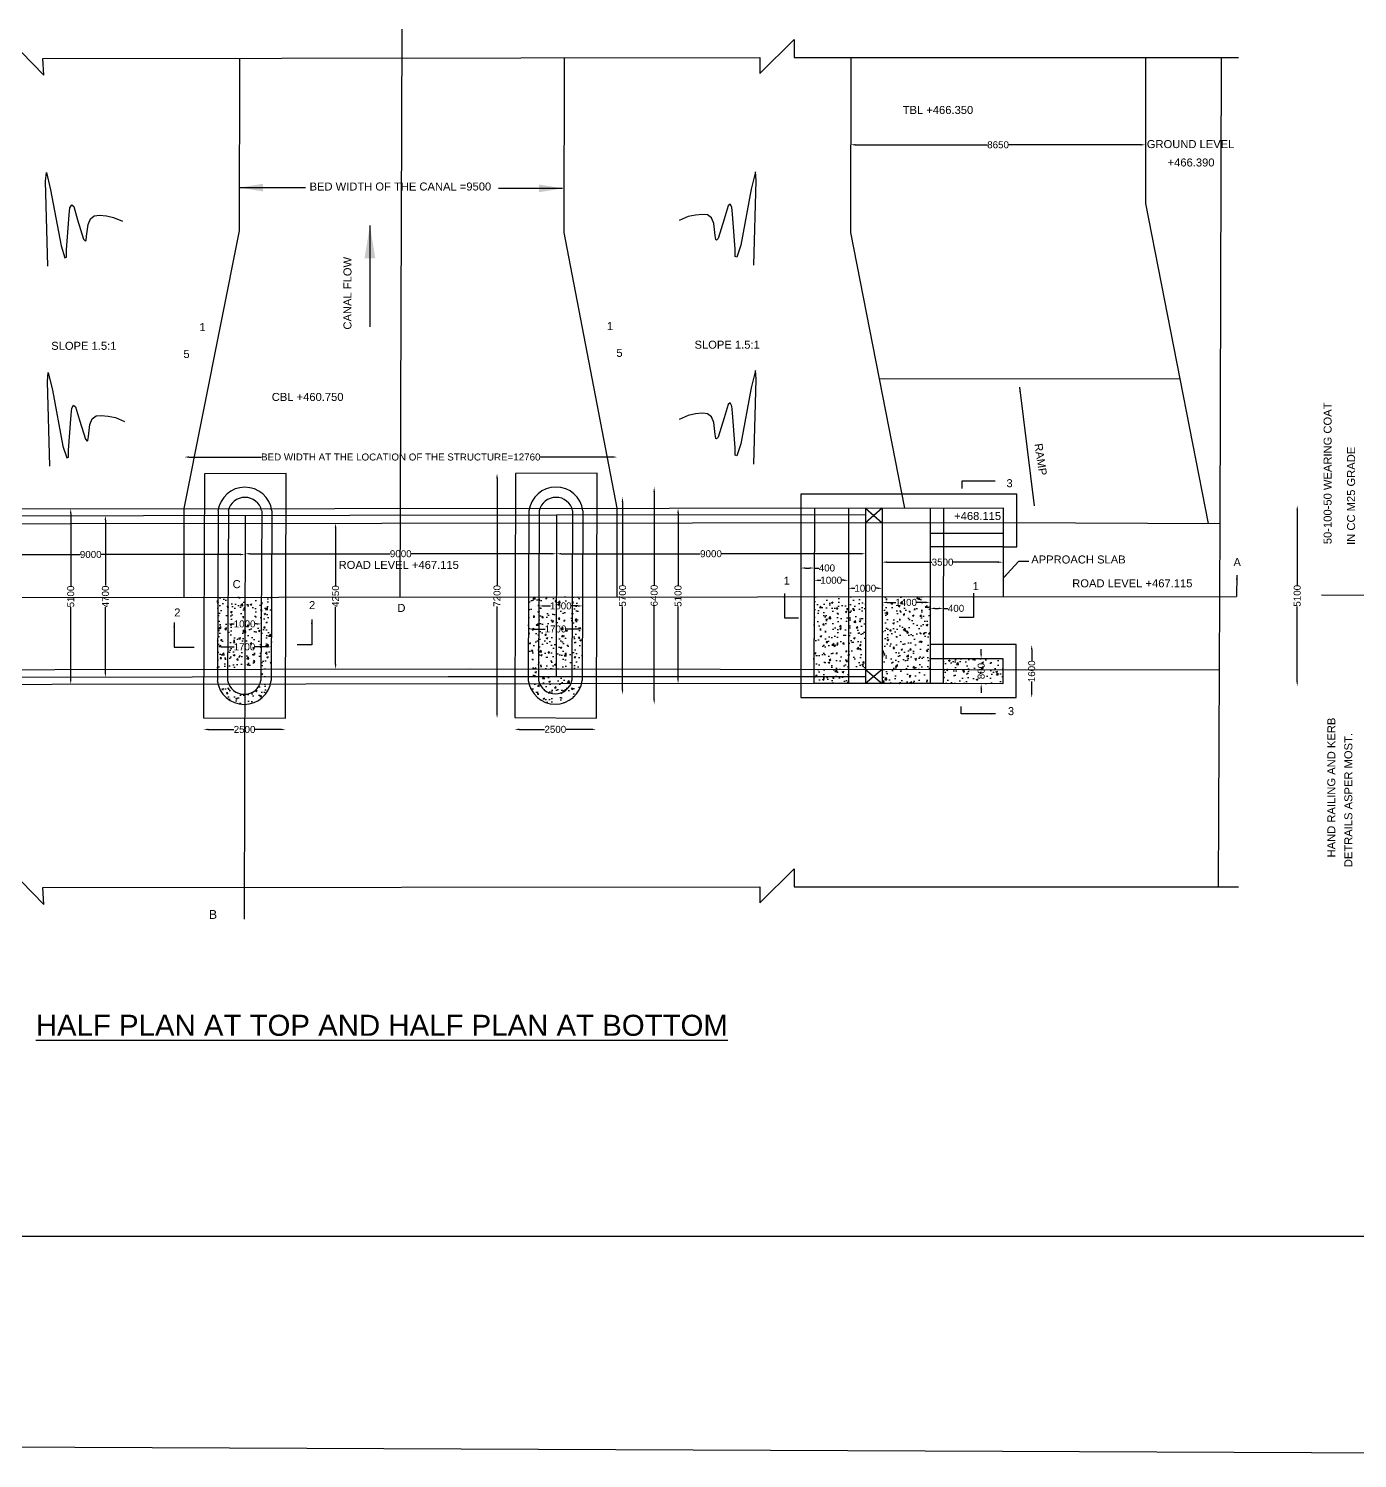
# Model space of a CAD drawing. Header units: metres. Extents: x 2 to 1506, y 6 to 1038.
# Drawn here: x 411 to 981, y 6 to 619 of the extents above; entities that cross this region are included whole.
import ezdxf

# ---------------------------------------------------------------- set-up
doc = ezdxf.new("R2010")
doc.units = ezdxf.units.M
doc.header["$MEASUREMENT"] = 0
for name, color, linetype in [('DIMENSION', 7, 'Continuous'), ('DRAWING', 7, 'Continuous'), ('TEXT', 255, 'Continuous')]:
    doc.layers.add(name, color=color, linetype=linetype)
doc.styles.get("Standard").update_dxf_attribs({"font": 'ARIAL_1.TTF'})
doc.dimstyles.get("Standard").update_dxf_attribs({"dimtxt": 3, "dimasz": 2, "dimexe": 0.18, "dimexo": 0.0625, "dimgap": 0.09, "dimtad": 0, "dimdec": 0, "dimzin": 0, "dimdsep": 46, "dimtxsty": 'Standard', "dimcen": 0, "dimse1": 1, "dimse2": 1, "dimadec": 0, "dimazin": 0, "dimtfac": 1, "dimtdec": 0, "dimtofl": 0, "dimtmove": 0, "dimatfit": 3, "dimfxl": 0, "dimtolj": 1, "dimtzin": 0, "dimarcsym": 0})
picture_1 = doc.add_image_def('image1.jpg', size_in_pixel=(7220, 4933))
pattern_1 = [(50, (0, 0), (7.1726, -0.62752), [0.75, -8.25]), (355, (0, 0), (-1.387513, 7.52192), [0.6, -6.6]), (100.45144, (0.598, -0.052), (5.78509, 6.8944), [0.6374, -7.01142]), (46.1842, (0, 2), (10.67241, -1.65519), [1.125, -12.375]), (96.6356, (0.889, 1.862), (9.34662, 9.74119), [0.9561, -10.51714]), (351.1842, (0, 2), (9.34662, 9.74119), [0.9, -9.9]), (21, (1, 1.5), (5.96907, -4.02619), [0.75, -8.25]), (326, (1, 1.5), (2.433153, 7.2515), [0.6, -6.6]), (71.45144, (1.4974, 1.1645), (8.402224, 3.22531), [0.6374, -7.01142]), (37.5, (0, 0), (0.1215986, 3.3289385), [0, -6.52, 0, -6.7, 0, -6.625]), (7.5, (0, 0), (2.630695, 3.944117), [0, -3.82, 0, -6.37, 0, -2.525]), (327.5, (-2.23, 0), (5.338224, -0.225549), [0, -2.5, 0, -7.8, 0, -10.35]), (317.5, (-3.23, 0), (5.831862, 1.00105), [0, -3.25, 0, -5.18, 0, -7.35])]

# ---------------------------------------------------------------- blocks, each defined once
blk = doc.blocks.new('*D33')
at = {"layer": 'Defpoints', "color": 0, "transparency": 16777216}
for p in [(371.49, 393.39), (503.82, 393.68), (503.82, 393.54)]:
    blk.add_point(p, dxfattribs=at)
at = {"layer": 'DIMENSION', "color": 0, "lineweight": -2, "transparency": 16777216}
for p, q in [((373.49, 393.68), (433.09, 393.68)), ((501.82, 393.68), (442.22, 393.68))]:
    blk.add_line(p, q, dxfattribs=at)
at = {"layer": 'DIMENSION', "color": 0, "transparency": 16777216}
for points in [[(373.49, 394.01), (373.49, 393.34), (371.49, 393.68)], [(501.82, 394.01), (501.82, 393.34), (503.82, 393.68)]]:
    blk.add_solid(points, dxfattribs=at)
at = {"layer": 'DIMENSION', "color": 0, "transparency": 16777216, "insert": (437.66, 393.68), "char_height": 3, "attachment_point": 5}
blk.add_mtext('\\A1;9000', dxfattribs=at)
blk = doc.blocks.new('*D34')
at = {"layer": 'Defpoints', "color": 0, "transparency": 16777216}
for p in [(429.2, 413.31), (429.08, 338.02), (429.29, 338.02)]:
    blk.add_point(p, dxfattribs=at)
at = {"layer": 'DIMENSION', "color": 0, "lineweight": -2, "transparency": 16777216}
for p, q in [((429.08, 411.31), (429.08, 380.23)), ((429.08, 340.02), (429.08, 371.1))]:
    blk.add_line(p, q, dxfattribs=at)
at = {"layer": 'DIMENSION', "color": 0, "transparency": 16777216}
for points in [[(428.74, 411.31), (429.41, 411.31), (429.08, 413.31)], [(428.74, 340.02), (429.41, 340.02), (429.08, 338.02)]]:
    blk.add_solid(points, dxfattribs=at)
at = {"layer": 'DIMENSION', "color": 0, "transparency": 16777216, "insert": (429.08, 375.66), "char_height": 3, "attachment_point": 5, "rotation": 90}
blk.add_mtext('\\A1;5100', dxfattribs=at)
blk = doc.blocks.new('*D35')
at = {"layer": 'Defpoints', "color": 0, "transparency": 16777216}
for p in [(443.57, 410.39), (443.95, 410.39), (443.68, 341)]:
    blk.add_point(p, dxfattribs=at)
at = {"layer": 'DIMENSION', "color": 0, "lineweight": -2, "transparency": 16777216}
for p, q in [((443.95, 408.39), (443.95, 380.32)), ((443.95, 343), (443.95, 371.07))]:
    blk.add_line(p, q, dxfattribs=at)
at = {"layer": 'DIMENSION', "color": 0, "transparency": 16777216}
for points in [[(443.62, 408.39), (444.28, 408.39), (443.95, 410.39)], [(443.62, 343), (444.28, 343), (443.95, 341)]]:
    blk.add_solid(points, dxfattribs=at)
at = {"layer": 'DIMENSION', "color": 0, "transparency": 16777216, "insert": (443.95, 375.69), "char_height": 3, "attachment_point": 5, "rotation": 90}
blk.add_mtext('\\A1;4700', dxfattribs=at)
blk = doc.blocks.new('*D36')
at = {"layer": 'Defpoints', "color": 0, "transparency": 16777216}
for p in [(496.47, 367.01), (510.76, 366.96), (510.76, 363.91)]:
    blk.add_point(p, dxfattribs=at)
at = {"layer": 'DIMENSION', "color": 0, "lineweight": -2, "transparency": 16777216}
for p, q in [((498.47, 363.91), (499.2, 363.91)), ((508.76, 363.91), (508.04, 363.91))]:
    blk.add_line(p, q, dxfattribs=at)
at = {"layer": 'DIMENSION', "color": 0, "transparency": 16777216}
for points in [[(498.47, 364.24), (498.47, 363.57), (496.47, 363.91)], [(508.76, 364.24), (508.76, 363.57), (510.76, 363.91)]]:
    blk.add_solid(points, dxfattribs=at)
at = {"layer": 'DIMENSION', "color": 0, "transparency": 16777216, "insert": (503.62, 363.91), "char_height": 3, "attachment_point": 5}
blk.add_mtext('\\A1;1000', dxfattribs=at)
blk = doc.blocks.new('*D37')
at = {"layer": 'Defpoints', "color": 0, "transparency": 16777216}
for p in [(492, 354.16), (515.12, 354.07), (515.12, 354.07)]:
    blk.add_point(p, dxfattribs=at)
at = {"layer": 'DIMENSION', "color": 0, "lineweight": -2, "transparency": 16777216}
for p, q in [((494, 354.07), (499.14, 354.07)), ((513.12, 354.07), (507.98, 354.07))]:
    blk.add_line(p, q, dxfattribs=at)
at = {"layer": 'DIMENSION', "color": 0, "transparency": 16777216}
for points in [[(494, 354.41), (494, 353.74), (492, 354.07)], [(513.12, 354.41), (513.12, 353.74), (515.12, 354.07)]]:
    blk.add_solid(points, dxfattribs=at)
at = {"layer": 'DIMENSION', "color": 0, "transparency": 16777216, "insert": (503.56, 354.07), "char_height": 3, "attachment_point": 5}
blk.add_mtext('\\A1;1700', dxfattribs=at)
blk = doc.blocks.new('*D38')
at = {"layer": 'Defpoints', "color": 0, "transparency": 16777216}
for p in [(542.83, 407.07), (542.64, 344.57), (542.91, 344.57)]:
    blk.add_point(p, dxfattribs=at)
at = {"layer": 'DIMENSION', "color": 0, "lineweight": -2, "transparency": 16777216}
for p, q in [((542.64, 405.07), (542.64, 380.44)), ((542.64, 346.57), (542.64, 371.19))]:
    blk.add_line(p, q, dxfattribs=at)
at = {"layer": 'DIMENSION', "color": 0, "transparency": 16777216}
for points in [[(542.31, 405.07), (542.97, 405.07), (542.64, 407.07)], [(542.31, 346.57), (542.97, 346.57), (542.64, 344.57)]]:
    blk.add_solid(points, dxfattribs=at)
at = {"layer": 'DIMENSION', "color": 0, "transparency": 16777216, "insert": (542.64, 375.82), "char_height": 3, "attachment_point": 5, "rotation": 90}
blk.add_mtext('\\A1;4250', dxfattribs=at)
blk = doc.blocks.new('*D39')
at = {"layer": 'Defpoints', "color": 0, "transparency": 16777216}
for p in [(503.82, 393.54), (637.33, 393.99), (637.33, 393.63)]:
    blk.add_point(p, dxfattribs=at)
at = {"layer": 'DIMENSION', "color": 0, "lineweight": -2, "transparency": 16777216}
for p, q in [((505.82, 393.99), (566.01, 393.99)), ((635.33, 393.99), (575.14, 393.99))]:
    blk.add_line(p, q, dxfattribs=at)
at = {"layer": 'DIMENSION', "color": 0, "transparency": 16777216}
for points in [[(505.82, 394.32), (505.82, 393.66), (503.82, 393.99)], [(635.33, 394.32), (635.33, 393.66), (637.33, 393.99)]]:
    blk.add_solid(points, dxfattribs=at)
at = {"layer": 'DIMENSION', "color": 0, "transparency": 16777216, "insert": (570.58, 393.99), "char_height": 3, "attachment_point": 5}
blk.add_mtext('\\A1;9000', dxfattribs=at)
blk = doc.blocks.new('*D40')
at = {"layer": 'Defpoints', "color": 0, "transparency": 16777216}
for p in [(637.33, 393.99), (769.85, 393.99), (769.85, 393.99)]:
    blk.add_point(p, dxfattribs=at)
at = {"layer": 'DIMENSION', "color": 0, "lineweight": -2, "transparency": 16777216}
for p, q in [((639.33, 393.99), (699.02, 393.99)), ((767.85, 393.99), (708.15, 393.99))]:
    blk.add_line(p, q, dxfattribs=at)
at = {"layer": 'DIMENSION', "color": 0, "transparency": 16777216}
for points in [[(639.33, 394.32), (639.33, 393.66), (637.33, 393.99)], [(767.85, 394.32), (767.85, 393.66), (769.85, 393.99)]]:
    blk.add_solid(points, dxfattribs=at)
at = {"layer": 'DIMENSION', "color": 0, "transparency": 16777216, "insert": (703.59, 393.99), "char_height": 3, "attachment_point": 5}
blk.add_mtext('\\A1;9000', dxfattribs=at)
blk = doc.blocks.new('*D41')
at = {"layer": 'Defpoints', "color": 0, "transparency": 16777216}
for p in [(777, 390.39), (828.77, 390.39), (828.77, 390.39)]:
    blk.add_point(p, dxfattribs=at)
at = {"layer": 'DIMENSION', "color": 0, "lineweight": -2, "transparency": 16777216}
for p, q in [((779, 390.39), (798.32, 390.39)), ((826.77, 390.39), (807.45, 390.39))]:
    blk.add_line(p, q, dxfattribs=at)
at = {"layer": 'DIMENSION', "color": 0, "transparency": 16777216}
for points in [[(779, 390.73), (779, 390.06), (777, 390.39)], [(826.77, 390.73), (826.77, 390.06), (828.77, 390.39)]]:
    blk.add_solid(points, dxfattribs=at)
at = {"layer": 'DIMENSION', "color": 0, "transparency": 16777216, "insert": (802.88, 390.39), "char_height": 3, "attachment_point": 5}
blk.add_mtext('\\A1;3500', dxfattribs=at)
blk = doc.blocks.new('*D44')
at = {"layer": 'Defpoints', "color": 0, "transparency": 16777216}
for p in [(612.18, 428.36), (611.86, 323.47), (612.18, 323.47)]:
    blk.add_point(p, dxfattribs=at)
at = {"layer": 'DIMENSION', "color": 0, "lineweight": -2, "transparency": 16777216}
for p, q in [((611.86, 426.36), (611.86, 380.47)), ((611.86, 325.47), (611.86, 371.37))]:
    blk.add_line(p, q, dxfattribs=at)
at = {"layer": 'DIMENSION', "color": 0, "transparency": 16777216}
for points in [[(611.53, 426.36), (612.2, 426.36), (611.86, 428.36)], [(611.53, 325.47), (612.2, 325.47), (611.86, 323.47)]]:
    blk.add_solid(points, dxfattribs=at)
at = {"layer": 'DIMENSION', "color": 0, "transparency": 16777216, "insert": (611.86, 375.92), "char_height": 3, "attachment_point": 5, "rotation": 90}
blk.add_mtext('\\A1;7200', dxfattribs=at)
blk = doc.blocks.new('*D45')
at = {"layer": 'Defpoints', "color": 0, "transparency": 16777216}
for p in [(625.35, 361.82), (648.48, 361.73), (648.48, 361.73)]:
    blk.add_point(p, dxfattribs=at)
at = {"layer": 'DIMENSION', "color": 0, "lineweight": -2, "transparency": 16777216}
for p, q in [((627.35, 361.73), (632.49, 361.73)), ((646.48, 361.73), (641.34, 361.73))]:
    blk.add_line(p, q, dxfattribs=at)
at = {"layer": 'DIMENSION', "color": 0, "transparency": 16777216}
for points in [[(627.35, 362.06), (627.35, 361.39), (625.35, 361.73)], [(646.48, 362.06), (646.48, 361.39), (648.48, 361.73)]]:
    blk.add_solid(points, dxfattribs=at)
at = {"layer": 'DIMENSION', "color": 0, "transparency": 16777216, "insert": (636.92, 361.73), "char_height": 3, "attachment_point": 5}
blk.add_mtext('\\A1;1700', dxfattribs=at)
blk = doc.blocks.new('*D46')
at = {"layer": 'Defpoints', "color": 0, "transparency": 16777216}
for p in [(629.82, 371.7), (648.52, 371.62), (648.52, 371.62)]:
    blk.add_point(p, dxfattribs=at)
at = {"layer": 'DIMENSION', "color": 0, "lineweight": -2, "transparency": 16777216}
for p, q in [((631.82, 371.62), (634.75, 371.62)), ((646.52, 371.62), (643.59, 371.62))]:
    blk.add_line(p, q, dxfattribs=at)
at = {"layer": 'DIMENSION', "color": 0, "transparency": 16777216}
for points in [[(631.82, 371.96), (631.82, 371.29), (629.82, 371.62)], [(646.52, 371.96), (646.52, 371.29), (648.52, 371.62)]]:
    blk.add_solid(points, dxfattribs=at)
at = {"layer": 'DIMENSION', "color": 0, "transparency": 16777216, "insert": (639.17, 371.62), "char_height": 3, "attachment_point": 5}
blk.add_mtext('\\A1;1000', dxfattribs=at)
blk = doc.blocks.new('*D47')
at = {"layer": 'Defpoints', "color": 0, "transparency": 16777216}
for p in [(665.69, 418.27), (665.65, 333.73), (665.69, 333.73)]:
    blk.add_point(p, dxfattribs=at)
at = {"layer": 'DIMENSION', "color": 0, "lineweight": -2, "transparency": 16777216}
for p, q in [((665.65, 416.27), (665.65, 380.57)), ((665.65, 335.73), (665.65, 371.44))]:
    blk.add_line(p, q, dxfattribs=at)
at = {"layer": 'DIMENSION', "color": 0, "transparency": 16777216}
for points in [[(665.31, 416.27), (665.98, 416.27), (665.65, 418.27)], [(665.31, 335.73), (665.98, 335.73), (665.65, 333.73)]]:
    blk.add_solid(points, dxfattribs=at)
at = {"layer": 'DIMENSION', "color": 0, "transparency": 16777216, "insert": (665.65, 376), "char_height": 3, "attachment_point": 5, "rotation": 90}
blk.add_mtext('\\A1;5700', dxfattribs=at)
blk = doc.blocks.new('*D48')
at = {"layer": 'Defpoints', "color": 0, "transparency": 16777216}
for p in [(679.06, 422.63), (679.23, 422.63), (679.06, 329.52)]:
    blk.add_point(p, dxfattribs=at)
at = {"layer": 'DIMENSION', "color": 0, "lineweight": -2, "transparency": 16777216}
for p, q in [((679.23, 420.63), (679.23, 380.65)), ((679.23, 331.52), (679.23, 371.5))]:
    blk.add_line(p, q, dxfattribs=at)
at = {"layer": 'DIMENSION', "color": 0, "transparency": 16777216}
for points in [[(678.9, 420.63), (679.57, 420.63), (679.23, 422.63)], [(678.9, 331.52), (679.57, 331.52), (679.23, 329.52)]]:
    blk.add_solid(points, dxfattribs=at)
at = {"layer": 'DIMENSION', "color": 0, "transparency": 16777216, "insert": (679.23, 376.07), "char_height": 3, "attachment_point": 5, "rotation": 90}
blk.add_mtext('\\A1;6400', dxfattribs=at)
blk = doc.blocks.new('*D49')
at = {"layer": 'Defpoints', "color": 0, "transparency": 16777216}
for p in [(699.82, 413.52), (689.47, 338.34), (699.91, 338.34)]:
    blk.add_point(p, dxfattribs=at)
at = {"layer": 'DIMENSION', "color": 0, "lineweight": -2, "transparency": 16777216}
for p, q in [((689.47, 411.52), (689.47, 380.5)), ((689.47, 340.34), (689.47, 371.37))]:
    blk.add_line(p, q, dxfattribs=at)
at = {"layer": 'DIMENSION', "color": 0, "transparency": 16777216}
for points in [[(689.14, 411.52), (689.81, 411.52), (689.47, 413.52)], [(689.14, 340.34), (689.81, 340.34), (689.47, 338.34)]]:
    blk.add_solid(points, dxfattribs=at)
at = {"layer": 'DIMENSION', "color": 0, "transparency": 16777216, "insert": (689.47, 375.93), "char_height": 3, "attachment_point": 5, "rotation": 90}
blk.add_mtext('\\A1;5100', dxfattribs=at)
blk = doc.blocks.new('*D50')
at = {"layer": 'Defpoints', "color": 0, "transparency": 16777216}
for p in [(742.1, 387.89), (747.84, 387.88), (747.84, 387.88)]:
    blk.add_point(p, dxfattribs=at)
at = {"layer": 'DIMENSION', "color": 0, "lineweight": -2, "transparency": 16777216}
for p, q in [((744.1, 387.88), (745.84, 387.88)), ((747.84, 387.88), (749.84, 387.88))]:
    blk.add_line(p, q, dxfattribs=at)
at = {"layer": 'DIMENSION', "color": 0, "transparency": 16777216}
for points in [[(744.1, 388.21), (744.1, 387.54), (742.1, 387.88)], [(745.84, 388.21), (745.84, 387.54), (747.84, 387.88)]]:
    blk.add_solid(points, dxfattribs=at)
at = {"layer": 'DIMENSION', "color": 0, "transparency": 16777216, "insert": (753.3, 387.88), "char_height": 3, "attachment_point": 5}
blk.add_mtext('\\A1;400', dxfattribs=at)
blk = doc.blocks.new('*D51')
at = {"layer": 'Defpoints', "color": 0, "transparency": 16777216}
for p in [(747.82, 381.15), (762.49, 382.62), (762.49, 381.15)]:
    blk.add_point(p, dxfattribs=at)
at = {"layer": 'DIMENSION', "color": 0, "lineweight": -2, "transparency": 16777216}
for p, q in [((749.82, 382.62), (750.73, 382.62)), ((760.49, 382.62), (759.58, 382.62))]:
    blk.add_line(p, q, dxfattribs=at)
at = {"layer": 'DIMENSION', "color": 0, "transparency": 16777216}
for points in [[(749.82, 382.95), (749.82, 382.28), (747.82, 382.62)], [(760.49, 382.95), (760.49, 382.28), (762.49, 382.62)]]:
    blk.add_solid(points, dxfattribs=at)
at = {"layer": 'DIMENSION', "color": 0, "transparency": 16777216, "insert": (755.15, 382.62), "char_height": 3, "attachment_point": 5}
blk.add_mtext('\\A1;1000', dxfattribs=at)
blk = doc.blocks.new('*D52')
at = {"layer": 'Defpoints', "color": 0, "transparency": 16777216}
for p in [(762.49, 379.19), (777, 379.19), (777, 379.19)]:
    blk.add_point(p, dxfattribs=at)
at = {"layer": 'DIMENSION', "color": 0, "lineweight": -2, "transparency": 16777216}
for p, q in [((764.49, 379.19), (765.32, 379.19)), ((775, 379.19), (774.16, 379.19))]:
    blk.add_line(p, q, dxfattribs=at)
at = {"layer": 'DIMENSION', "color": 0, "transparency": 16777216}
for points in [[(764.49, 379.53), (764.49, 378.86), (762.49, 379.19)], [(775, 379.53), (775, 378.86), (777, 379.19)]]:
    blk.add_solid(points, dxfattribs=at)
at = {"layer": 'DIMENSION', "color": 0, "transparency": 16777216, "insert": (769.74, 379.19), "char_height": 3, "attachment_point": 5}
blk.add_mtext('\\A1;1000', dxfattribs=at)
blk = doc.blocks.new('*D53')
at = {"layer": 'Defpoints', "color": 0, "transparency": 16777216}
for p in [(777, 373.13), (797.5, 373.13), (797.5, 373.13)]:
    blk.add_point(p, dxfattribs=at)
at = {"layer": 'DIMENSION', "color": 0, "lineweight": -2, "transparency": 16777216}
for p, q in [((779, 373.13), (782.82, 373.13)), ((795.5, 373.13), (791.67, 373.13))]:
    blk.add_line(p, q, dxfattribs=at)
at = {"layer": 'DIMENSION', "color": 0, "transparency": 16777216}
for points in [[(779, 373.47), (779, 372.8), (777, 373.13)], [(795.5, 373.47), (795.5, 372.8), (797.5, 373.13)]]:
    blk.add_solid(points, dxfattribs=at)
at = {"layer": 'DIMENSION', "color": 0, "transparency": 16777216, "insert": (787.25, 373.13), "char_height": 3, "attachment_point": 5}
blk.add_mtext('\\A1;1400', dxfattribs=at)
blk = doc.blocks.new('*D54')
at = {"layer": 'Defpoints', "color": 0, "transparency": 16777216}
for p in [(797.5, 370.59), (803.2, 370.58), (803.2, 370.58)]:
    blk.add_point(p, dxfattribs=at)
at = {"layer": 'DIMENSION', "color": 0, "lineweight": -2, "transparency": 16777216}
for p, q in [((799.5, 370.58), (801.2, 370.58)), ((803.2, 370.58), (805.2, 370.58))]:
    blk.add_line(p, q, dxfattribs=at)
at = {"layer": 'DIMENSION', "color": 0, "transparency": 16777216}
for points in [[(799.5, 370.91), (799.5, 370.25), (797.5, 370.58)], [(801.2, 370.91), (801.2, 370.25), (803.2, 370.58)]]:
    blk.add_solid(points, dxfattribs=at)
at = {"layer": 'DIMENSION', "color": 0, "transparency": 16777216, "insert": (808.66, 370.58), "char_height": 3, "attachment_point": 5}
blk.add_mtext('\\A1;400', dxfattribs=at)
blk = doc.blocks.new('*D55')
at = {"layer": 'Defpoints', "color": 0, "transparency": 16777216}
for p in [(819.42, 349.07), (819.42, 349.07), (819.42, 338.33)]:
    blk.add_point(p, dxfattribs=at)
at = {"layer": 'DIMENSION', "color": 0, "lineweight": -2, "transparency": 16777216}
for p, q in [((819.42, 351.07), (819.42, 353.07)), ((819.42, 336.33), (819.42, 334.33))]:
    blk.add_line(p, q, dxfattribs=at)
at = {"layer": 'DIMENSION', "color": 0, "transparency": 16777216}
for points in [[(819.09, 351.07), (819.76, 351.07), (819.42, 349.07)], [(819.09, 336.33), (819.76, 336.33), (819.42, 338.33)]]:
    blk.add_solid(points, dxfattribs=at)
at = {"layer": 'DIMENSION', "color": 0, "transparency": 16777216, "insert": (819.42, 343.7), "char_height": 3, "attachment_point": 5, "rotation": 90}
blk.add_mtext('\\A1;800', dxfattribs=at)
blk = doc.blocks.new('*D56')
at = {"layer": 'Defpoints', "color": 0, "transparency": 16777216}
for p in [(841.09, 354.96), (841.09, 354.96), (841.09, 332.26)]:
    blk.add_point(p, dxfattribs=at)
at = {"layer": 'DIMENSION', "color": 0, "lineweight": -2, "transparency": 16777216}
for p, q in [((841.09, 352.96), (841.09, 348.03)), ((841.09, 334.26), (841.09, 339.19))]:
    blk.add_line(p, q, dxfattribs=at)
at = {"layer": 'DIMENSION', "color": 0, "transparency": 16777216}
for points in [[(840.75, 352.96), (841.42, 352.96), (841.09, 354.96)], [(840.75, 334.26), (841.42, 334.26), (841.09, 332.26)]]:
    blk.add_solid(points, dxfattribs=at)
at = {"layer": 'DIMENSION', "color": 0, "transparency": 16777216, "insert": (841.09, 343.61), "char_height": 3, "attachment_point": 5, "rotation": 90}
blk.add_mtext('\\A1;1600', dxfattribs=at)
blk = doc.blocks.new('*D57')
at = {"layer": 'Defpoints', "color": 0, "transparency": 16777216}
for p in [(486.04, 318.93), (521.18, 318.93), (521.18, 318.68)]:
    blk.add_point(p, dxfattribs=at)
at = {"layer": 'DIMENSION', "color": 0, "lineweight": -2, "transparency": 16777216}
for p, q in [((488.04, 318.68), (499.02, 318.68)), ((519.18, 318.68), (508.2, 318.68))]:
    blk.add_line(p, q, dxfattribs=at)
at = {"layer": 'DIMENSION', "color": 0, "transparency": 16777216}
for points in [[(488.04, 319.02), (488.04, 318.35), (486.04, 318.68)], [(519.18, 319.02), (519.18, 318.35), (521.18, 318.68)]]:
    blk.add_solid(points, dxfattribs=at)
at = {"layer": 'DIMENSION', "color": 0, "transparency": 16777216, "insert": (503.61, 318.68), "char_height": 3, "attachment_point": 5}
blk.add_mtext('\\A1;2500', dxfattribs=at)
blk = doc.blocks.new('*D58')
at = {"layer": 'Defpoints', "color": 0, "transparency": 16777216}
for p in [(619.35, 318.77), (654.35, 318.77), (654.35, 318.72)]:
    blk.add_point(p, dxfattribs=at)
at = {"layer": 'DIMENSION', "color": 0, "lineweight": -2, "transparency": 16777216}
for p, q in [((621.35, 318.72), (632.26, 318.72)), ((652.35, 318.72), (641.44, 318.72))]:
    blk.add_line(p, q, dxfattribs=at)
at = {"layer": 'DIMENSION', "color": 0, "transparency": 16777216}
for points in [[(621.35, 319.06), (621.35, 318.39), (619.35, 318.72)], [(652.35, 319.06), (652.35, 318.39), (654.35, 318.72)]]:
    blk.add_solid(points, dxfattribs=at)
at = {"layer": 'DIMENSION', "color": 0, "transparency": 16777216, "insert": (636.85, 318.72), "char_height": 3, "attachment_point": 5}
blk.add_mtext('\\A1;2500', dxfattribs=at)
blk = doc.blocks.new('*D59')
at = {"layer": 'Defpoints', "color": 0, "transparency": 16777216}
for p in [(477.74, 435.21), (663.44, 435.44), (663.44, 435.21)]:
    blk.add_point(p, dxfattribs=at)
at = {"layer": 'DIMENSION', "color": 0, "lineweight": -2, "transparency": 16777216}
for p, q in [((479.74, 435.44), (510.85, 435.44)), ((661.44, 435.44), (630.33, 435.44))]:
    blk.add_line(p, q, dxfattribs=at)
at = {"layer": 'DIMENSION', "color": 0, "transparency": 16777216}
for points in [[(479.74, 435.77), (479.74, 435.1), (477.74, 435.44)], [(661.44, 435.77), (661.44, 435.1), (663.44, 435.44)]]:
    blk.add_solid(points, dxfattribs=at)
at = {"layer": 'DIMENSION', "color": 0, "transparency": 16777216, "insert": (570.59, 435.44), "char_height": 3, "attachment_point": 5}
blk.add_mtext('\\A1;BED WIDTH AT THE LOCATION OF THE STRUCTURE=12760', dxfattribs=at)
blk = doc.blocks.new('*D60')
at = {"layer": 'Defpoints', "color": 0, "transparency": 16777216}
for p in [(763.49, 569.2), (889.88, 569.27), (889.88, 568.95)]:
    blk.add_point(p, dxfattribs=at)
at = {"layer": 'DIMENSION', "color": 0, "lineweight": -2, "transparency": 16777216}
for p, q in [((765.49, 569.27), (822.12, 569.27)), ((887.88, 569.27), (831.25, 569.27))]:
    blk.add_line(p, q, dxfattribs=at)
at = {"layer": 'DIMENSION', "color": 0, "transparency": 16777216}
for points in [[(765.49, 569.61), (765.49, 568.94), (763.49, 569.27)], [(887.88, 569.61), (887.88, 568.94), (889.88, 569.27)]]:
    blk.add_solid(points, dxfattribs=at)
at = {"layer": 'DIMENSION', "color": 0, "transparency": 16777216, "insert": (826.68, 569.27), "char_height": 3, "attachment_point": 5}
blk.add_mtext('\\A1;8650', dxfattribs=at)
blk = doc.blocks.new('*D65')
at = {"layer": 'Defpoints', "color": 0, "transparency": 16777216}
for p in [(957.55, 414.74), (954.93, 337.22), (957.55, 337.22)]:
    blk.add_point(p, dxfattribs=at)
at = {"layer": 'TEXT', "color": 0, "lineweight": -2, "transparency": 16777216}
for p, q in [((954.93, 412.74), (954.93, 380.54)), ((954.93, 339.22), (954.93, 371.41))]:
    blk.add_line(p, q, dxfattribs=at)
at = {"layer": 'TEXT', "color": 0, "transparency": 16777216}
for points in [[(954.6, 412.74), (955.26, 412.74), (954.93, 414.74)], [(954.6, 339.22), (955.26, 339.22), (954.93, 337.22)]]:
    blk.add_solid(points, dxfattribs=at)
at = {"layer": 'TEXT', "color": 0, "transparency": 16777216, "insert": (954.93, 375.98), "char_height": 3, "attachment_point": 5, "rotation": 90}
blk.add_mtext('\\A1;5100', dxfattribs=at)

msp = doc.modelspace()

# ---------------------------------------------------------------- hatches: boundary and pattern name
at = {"layer": 'TEXT'}
h = msp.add_hatch(dxfattribs=at)
h.set_pattern_fill('AR-CONC', color=256)
h.set_pattern_definition(pattern_1)
h.paths.add_polyline_path([(496.51, 375.42), (492.08, 375.42), (491.96, 344.5), (496.38, 344.5)])
h = msp.add_hatch(dxfattribs=at)
h.set_pattern_fill('AR-CONC', color=256)
h.set_pattern_definition(pattern_1)
h.paths.add_polyline_path([(503.77, 375.42), (496.51, 375.42), (496.38, 344.5), (503.69, 344.51)])
h.paths.add_polyline_path([(498.08, 360.8), (508.9, 360.8), (508.9, 366.98), (498.08, 366.98)], flags=9)
h.paths.add_polyline_path([(498.02, 350.96), (508.84, 350.96), (508.84, 357.14), (498.02, 357.14)], flags=9)
h = msp.add_hatch(dxfattribs=at)
h.set_pattern_fill('AR-CONC', color=256)
h.set_pattern_definition(pattern_1)
h.paths.add_polyline_path([(510.8, 375.43), (503.77, 375.42), (503.69, 344.51), (510.67, 344.52)])
h.paths.add_polyline_path([(498.08, 360.8), (508.9, 360.8), (508.9, 366.98), (498.08, 366.98)], flags=9)
h.paths.add_polyline_path([(498.02, 350.96), (508.84, 350.96), (508.84, 357.14), (498.02, 357.14)], flags=9)
h = msp.add_hatch(dxfattribs=at)
h.set_pattern_fill('AR-CONC', color=256)
h.set_pattern_definition(pattern_1)
h.paths.add_polyline_path([(515.21, 375.43), (510.8, 375.43), (510.67, 344.52), (515.09, 344.53)])
h = msp.add_hatch(dxfattribs=at)
h.set_pattern_fill('AR-CONC', color=256)
h.set_pattern_definition(pattern_1)
h.paths.add_polyline_path([(629.83, 375.5), (625.41, 375.5), (625.28, 344.61), (629.71, 344.61)])
h = msp.add_hatch(dxfattribs=at)
h.set_pattern_fill('AR-CONC', color=256)
h.set_pattern_definition(pattern_1)
h.paths.add_polyline_path([(637.27, 375.51), (629.83, 375.5), (629.71, 344.61), (637.17, 344.6)])
h.paths.add_polyline_path([(631.38, 358.61), (642.2, 358.61), (642.2, 364.8), (631.38, 364.8)], flags=9)
h.paths.add_polyline_path([(633.63, 368.51), (644.45, 368.51), (644.45, 374.69), (633.63, 374.69)], flags=9)
h = msp.add_hatch(dxfattribs=at)
h.set_pattern_fill('AR-CONC', color=256)
h.set_pattern_definition(pattern_1)
h.paths.add_polyline_path([(644.12, 375.51), (637.27, 375.51), (637.17, 344.6), (644, 344.59)])
h.paths.add_polyline_path([(631.38, 358.61), (642.2, 358.61), (642.2, 364.8), (631.38, 364.8)], flags=9)
h.paths.add_polyline_path([(633.63, 368.51), (644.45, 368.51), (644.45, 374.69), (633.63, 374.69)], flags=9)
h = msp.add_hatch(dxfattribs=at)
h.set_pattern_fill('AR-CONC', color=256)
h.set_pattern_definition(pattern_1)
h.paths.add_polyline_path([(648.54, 375.52), (644.12, 375.51), (644, 344.59), (648.41, 344.58)])
h = msp.add_hatch(dxfattribs=at)
h.set_pattern_fill('AR-CONC', color=256)
h.set_pattern_definition(pattern_1)
h.paths.add_polyline_path([(762.49, 375.59), (747.8, 375.58), (747.7, 344.45), (762.49, 344.43)])
h = msp.add_hatch(dxfattribs=at)
h.set_pattern_fill('AR-CONC', color=256)
h.set_pattern_definition(pattern_1)
h.paths.add_polyline_path([(769.85, 375.6), (762.49, 375.59), (762.49, 344.43), (769.85, 344.42)])
h = msp.add_hatch(dxfattribs=at)
h.set_pattern_fill('AR-CONC', color=256)
h.set_pattern_definition(pattern_1)
h.paths.add_polyline_path([(797.5, 375.61), (777, 375.6), (777, 344.41), (797.5, 344.39)])
h.paths.add_polyline_path([(781.71, 370.02), (792.53, 370.02), (792.53, 376.2), (781.71, 376.2)], flags=9)
h = msp.add_hatch(dxfattribs=at)
h.set_pattern_fill('AR-CONC', color=256)
h.set_pattern_definition(pattern_1)
h.paths.add_polyline_path([(515.09, 344.53), (510.67, 344.52), (510.66, 341.09), (515.07, 341.1)])
h = msp.add_hatch(dxfattribs=at)
h.set_pattern_fill('AR-CONC', color=256)
h.set_pattern_definition(pattern_1)
h.paths.add_polyline_path([(629.71, 344.61), (625.28, 344.61), (625.27, 341.22), (629.7, 341.22)])
h = msp.add_hatch(dxfattribs=at)
h.set_pattern_fill('AR-CONC', color=256)
h.set_pattern_definition(pattern_1)
h.paths.add_polyline_path([(762.49, 344.43), (747.7, 344.45), (747.69, 341.27), (762.49, 341.28)])
h = msp.add_hatch(dxfattribs=at)
h.set_pattern_fill('AR-CONC', color=256)
h.set_pattern_definition(pattern_1)
h.paths.add_polyline_path([(797.5, 344.39), (777, 344.41), (777, 338.4), (797.5, 338.4)])
h = msp.add_hatch(dxfattribs=at)
h.set_pattern_fill('AR-CONC', color=256)
h.set_pattern_definition(pattern_1)
h.paths.add_polyline_path([(828.69, 349.07), (803.17, 349.07), (803.17, 344.38), (828.69, 344.35)])
h.paths.add_polyline_path([(822.54, 339.47), (822.54, 347.96), (816.35, 347.96), (816.35, 339.47)], flags=9)
h = msp.add_hatch(dxfattribs=at)
h.set_pattern_fill('AR-CONC', color=256)
h.set_pattern_definition(pattern_1)
h.paths.add_polyline_path([(828.69, 344.35), (803.17, 344.38), (803.17, 338.4), (828.69, 338.29)])
h.paths.add_polyline_path([(822.54, 339.47), (822.54, 347.96), (816.35, 347.96), (816.35, 339.47)], flags=9)
h = msp.add_hatch(dxfattribs=at)
h.set_pattern_fill('AR-CONC', color=256)
h.set_pattern_definition(pattern_1)
h.paths.add_polyline_path([(503.66, 333.76, -0.302855), (496.85, 338.1), (492.23, 338.09, 0.344367), (503.65, 329.4)])
h = msp.add_hatch(dxfattribs=at)
h.set_pattern_fill('AR-CONC', color=256)
h.set_pattern_definition(pattern_1)
h.paths.add_polyline_path([(514.78, 338.12), (510.18, 338.12, -0.292212), (503.66, 333.76), (503.65, 329.4, 0.338003)])
h = msp.add_hatch(dxfattribs=at)
h.set_pattern_fill('AR-CONC', color=256)
h.set_pattern_definition(pattern_1)
h.paths.add_polyline_path([(648.12, 338.28), (643.52, 338.27, -0.64707), (630.15, 338.26), (625.54, 338.25, 0.773155)])
h = msp.add_hatch(dxfattribs=at)
h.set_pattern_fill('AR-CONC', color=256)
h.set_pattern_definition(pattern_1)
h.paths.add_polyline_path([(643.98, 339.64), (643.99, 341.23), (629.7, 341.22), (629.69, 339.64, 0.049917), (630.15, 338.26), (643.52, 338.27, 0.049322)])
h = msp.add_hatch(dxfattribs=at)
h.set_pattern_fill('AR-CONC', color=256)
h.set_pattern_definition(pattern_1)
h.paths.add_polyline_path([(643.52, 338.27), (630.15, 338.26, 0.64707)])
h = msp.add_hatch(dxfattribs=at)
h.set_pattern_fill('AR-CONC', color=256)
h.set_pattern_definition(pattern_1)
h.paths.add_polyline_path([(762.49, 341.28), (747.69, 341.27), (747.68, 338.4), (762.49, 338.4)])

# ---------------------------------------------------------------- linework, layer by layer
at = {"layer": 'DIMENSION'}
msp.add_lwpolyline([(95.02, 983.6), (1400.62, 983.6), (1400.62, 101.39), (95.02, 101.39)], close=True, dxfattribs=at)
for points in [[(721.99, 517.63), (723.01, 553.99), (722.64, 557.73), (720.81, 550.24), (716.33, 526.23), (714.71, 521.17), (713.98, 521.46), (713.98, 524.54), (712.87, 539.58), (712.53, 542.51), (711.81, 543.8), (710.94, 543.12), (709.25, 537.39), (706.69, 529.18), (706, 528.42), (705.6, 528.64), (705.39, 530.37), (704.77, 535.48), (703.75, 537.9), (702.16, 539.19), (699.89, 539.37), (696.94, 539.12), (693.8, 538.47), (690.01, 536.78)], [(419.31, 517.31), (418.28, 553.67), (418.65, 557.41), (420.48, 549.93), (424.97, 525.92), (426.58, 520.85), (427.32, 521.15), (427.32, 524.23), (428.42, 539.27), (428.77, 542.19), (429.49, 543.49), (430.35, 542.8), (432.05, 537.08), (434.61, 528.86), (435.29, 528.11), (435.69, 528.32), (435.9, 530.05), (436.52, 535.17), (437.54, 537.58), (439.13, 538.88), (441.4, 539.06), (444.36, 538.81), (447.49, 538.16), (451.28, 536.47)], [(721.99, 432.44), (723.01, 468.79), (722.64, 472.53), (720.81, 465.05), (716.33, 441.04), (714.71, 435.98), (713.98, 436.27), (713.98, 439.35), (712.87, 454.39), (712.53, 457.31), (711.81, 458.61), (710.94, 457.93), (709.25, 452.2), (706.69, 443.98), (706, 443.23), (705.6, 443.44), (705.39, 445.17), (704.77, 450.29), (703.75, 452.7), (702.16, 454), (699.89, 454.18), (696.94, 453.93), (693.8, 453.28), (690.01, 451.59)], [(420.1, 431.52), (419.08, 467.88), (419.44, 471.62), (421.28, 464.14), (425.76, 440.12), (427.38, 435.06), (428.11, 435.35), (428.11, 438.44), (429.21, 453.48), (429.56, 456.4), (430.28, 457.7), (431.15, 457.01), (432.84, 451.28), (435.4, 443.07), (436.09, 442.31), (436.48, 442.53), (436.7, 444.26), (437.31, 449.37), (438.34, 451.79), (439.92, 453.09), (442.2, 453.27), (445.15, 453.01), (448.29, 452.37), (452.08, 450.67)], [(769.84, 413.58), (777, 407.28)], [(776.94, 413.58), (769.85, 407.27)], [(828.91, 396.94), (828.92, 375.63)], [(965.29, 376.34), (1129.53, 375.22)], [(769.85, 344.42), (777, 338.4)], [(777, 344.41), (769.85, 338.4)]]:
    msp.add_lwpolyline(points, dxfattribs=at)
at = {"layer": 'DRAWING'}
for points in [[(403.03, 606.32), (403.03, 614.08), (417.57, 599.14), (417.13, 606.32)], [(417.13, 606.32), (724.55, 606.65), (724.55, 599.78), (739.3, 614.38), (739.3, 606.67), (929.77, 606.67)], [(570.38, 375.47), (571.17, 618.84)], [(501.42, 606.41), (501.31, 532.36), (477.52, 413.35), (477.54, 375.41)], [(640.7, 606.56), (640.5, 531.68), (663.24, 413.49), (663.27, 375.53)], [(763.53, 606.67), (763.45, 531.74), (786.62, 413.59)], [(889.95, 606.67), (889.83, 544.05), (916.69, 406.98)], [(922.35, 606.67), (921.76, 406.96), (921.11, 251.25)], [(904.59, 468.75), (775.75, 469.02)], [(486.44, 428.27), (486.07, 323.7), (521.15, 323.52), (521.41, 428.44), (486.44, 428.27)], [(619.82, 428.32), (619.46, 323.75), (654.53, 323.57), (654.79, 428.49), (619.82, 428.32)], [(312.14, 396.61), (312.14, 413.28), (399.07, 413.28), (828.91, 413.63), (828.91, 396.94), (834.7, 396.94), (834.7, 419.5), (742.1, 419.5), (742.1, 332.36), (834.43, 332.36), (834.43, 355.04), (803.17, 355.04), (803.17, 338.4)], [(371.58, 410.28), (637.39, 410.71), (769.85, 410.82)], [(492.23, 412.45), (491.94, 339.64)], [(496.66, 412.45), (496.36, 339.64)], [(510.95, 412.45), (510.65, 339.64)], [(515.36, 412.45), (515.07, 339.64)], [(625.56, 412.45), (625.26, 339.64)], [(629.98, 412.45), (629.69, 339.64)], [(637.39, 410.71), (637.16, 341.28)], [(644.27, 412.45), (643.98, 339.64)], [(648.68, 412.45), (648.39, 339.64)], [(747.92, 413.56), (747.68, 338.4)], [(762.49, 413.57), (762.49, 338.4)], [(769.85, 413.58), (769.85, 338.4)], [(777, 413.58), (777, 338.4)], [(797.5, 413.6), (797.5, 338.4)], [(803.28, 413.6), (803.17, 355.04)], [(107.3, 406.25), (276.48, 406.69), (429.31, 406.96), (828.8, 407.33), (921.76, 406.96)], [(503.87, 410.49), (503.4, 237.41)], [(797.5, 402.88), (828.91, 402.88)], [(828.91, 396.94), (797.5, 396.94)], [(107.27, 375.17), (928.88, 375.7)], [(797.26, 349.07), (828.69, 349.07), (828.69, 338.29), (803.17, 338.4), (747.68, 338.4), (311.94, 337.88), (311.94, 348.7), (337.74, 348.7), (337.74, 354.57)], [(803.17, 355.04), (797.5, 355.04)], [(107.24, 343.57), (332.88, 344.28), (600.54, 344.65), (921.5, 344.22)], [(769.85, 341.28), (590.84, 341.21), (371.21, 340.89)], [(403.03, 250.91), (403.03, 258.66), (417.57, 243.72), (417.13, 250.91)], [(417.13, 250.91), (724.55, 251.24), (724.55, 244.37), (739.3, 258.97), (739.3, 251.25), (929.77, 251.25)]]:
    msp.add_lwpolyline(points, dxfattribs=at)
for centre, radius, start, end in [((503.79, 410.83), 11.68, 7.98569, 172.01431), ((503.8, 410.83), 7.33, 12.9053, 167.23674), ((637.12, 410.91), 11.67, 7.58646, 172.41354), ((637.13, 410.84), 7.33, 12.86159, 167.28045), ((503.5, 341.05), 11.65, 186.95864, 353.04136), ((503.51, 341.04), 7.28, 191.04615, 348.95385), ((636.83, 341.2), 11.67, 187.69182, 352.30818), ((636.83, 341.27), 7.33, 192.82597, 347.17403)]:
    msp.add_arc(centre, radius, start, end, dxfattribs=at)

# ---------------------------------------------------------------- texts
at = {"layer": 'TEXT'}
for s, height, p in [('TBL +466.350', 3.4299, (785.79, 582.49)), ('GROUND LEVEL ', 3.4299, (890.45, 567.86)), ('+466.390', 3.43, (899.36, 559.98)), ('BED WIDTH OF THE CANAL =9500', 3.4299, (531.48, 549.68)), ('1', 3.43, (484.24, 489.41)), ('1', 3.43, (658.95, 489.86)), ('SLOPE 1.5:1', 3.4299, (420.72, 481.4)), ('SLOPE 1.5:1', 3.4299, (696.54, 481.88)), ('5', 3.43, (477.4, 477.91)), ('5', 3.43, (663.04, 478.38)), ('CBL +460.750', 3.4299, (515.28, 459.49)), ('3', 3.43, (830.27, 422.52)), ('+468.115', 3.43, (807.85, 408.46)), ('APPROACH SLAB', 3.4299, (840.91, 389.82)), ('ROAD LEVEL +467.115', 3.4299, (543.95, 387.49)), ('A', 3.43, (927.6, 388.68)), ('C', 3.43, (498.48, 379.25)), ('1', 3.43, (734.75, 380.75)), ('1', 3.43, (815.79, 378.44)), ('ROAD LEVEL +467.115', 3.4299, (858.47, 379.61)), ('2', 3.43, (473.47, 367.12)), ('2', 3.43, (531.26, 370.27)), ('D', 3.43, (569.13, 369.06)), ('3', 3.43, (830.88, 324.82)), ('B', 3.79, (488.31, 237.49)), ('%%UHALF PLAN AT TOP AND HALF PLAN AT BOTTOM', 9.0169, (414.09, 187.38))]:
    msp.add_text(s, height=height, dxfattribs=at).set_placement(p)
for s, height, rotation, p in [('CANAL FLOW ', 3.4299, 90, (549.45, 490.07)), ('50-100-50 WEARING COAT ', 3.4299, 90, (969.68, 398.1)), ('RAMP', 3.43, 278.49842, (842.24, 441.03)), ('IN CC M25 GRADE', 3.4299, 90, (979.74, 397.79)), ('HAND RAILING AND KERB ', 3.4299, 90, (971.27, 263.84)), ('DETRAILS ASPER MOST.', 3.4299, 90, (978.57, 259.65))]:
    msp.add_text(s, height=height, rotation=rotation, dxfattribs=at).set_placement(p)

# ---------------------------------------------------------------- dimensions: what is measured, and where the dimension line sits
at = {"layer": 'DIMENSION'}
for base, p1, p2, text, picture, middle in [((889.88, 569.27), (763.49, 569.2), (889.88, 568.95), '8650', '*D60', (826.68, 569.27)), ((663.44, 435.44), (477.74, 435.21), (663.44, 435.21), 'BED WIDTH AT THE LOCATION OF THE STRUCTURE=12760', '*D59', (570.59, 435.44)), ((503.82, 393.68), (371.49, 393.39), (503.82, 393.54), '9000', '*D33', (437.66, 393.68)), ((637.33, 393.99), (503.82, 393.54), (637.33, 393.63), '9000', '*D39', (570.58, 393.99)), ((769.85, 393.99), (637.33, 393.99), (769.85, 393.99), '9000', '*D40', (703.59, 393.99)), ((828.77, 390.39), (777, 390.39), (828.77, 390.39), '3500', '*D41', (802.88, 390.39)), ((747.84, 387.88), (742.1, 387.89), (747.84, 387.88), '400', '*D50', (753.3, 387.88)), ((762.49, 382.62), (747.82, 381.15), (762.49, 381.15), '1000', '*D51', (755.15, 382.62)), ((777, 379.19), (762.49, 379.19), (777, 379.19), '1000', '*D52', (769.74, 379.19)), ((797.5, 373.13), (777, 373.13), (797.5, 373.13), '1400', '*D53', (787.25, 373.13)), ((648.52, 371.62), (629.82, 371.7), (648.52, 371.62), '1000', '*D46', (639.17, 371.62)), ((803.2, 370.58), (797.5, 370.59), (803.2, 370.58), '400', '*D54', (808.66, 370.58)), ((510.76, 363.91), (496.47, 367.01), (510.76, 366.96), '1000', '*D36', (503.62, 363.91)), ((648.48, 361.73), (625.35, 361.82), (648.48, 361.73), '1700', '*D45', (636.92, 361.73)), ((515.12, 354.07), (492, 354.16), (515.12, 354.07), '1700', '*D37', (503.56, 354.07)), ((521.18, 318.68), (486.04, 318.93), (521.18, 318.93), '2500', '*D57', (503.61, 318.68)), ((654.35, 318.72), (619.35, 318.77), (654.35, 318.77), '2500', '*D58', (636.85, 318.72))]:
    dim = msp.add_linear_dim(base=base, p1=p1, p2=p2, text=text, dimstyle='Standard', dxfattribs=at)
    dim.commit()
    dim.dimension.update_dxf_attribs({"geometry": picture, "text_midpoint": middle})
for base, p1, p2, text, picture, middle in [((611.86, 323.47), (612.18, 428.36), (612.18, 323.47), '7200', '*D44', (611.86, 375.92)), ((665.65, 333.73), (665.69, 418.27), (665.69, 333.73), '5700', '*D47', (665.65, 376)), ((679.23, 422.63), (679.06, 329.52), (679.06, 422.63), '6400', '*D48', (679.23, 376.07)), ((429.08, 338.02), (429.2, 413.31), (429.29, 338.02), '5100', '*D34', (429.08, 375.66)), ((689.47, 338.34), (699.82, 413.52), (699.91, 338.34), '5100', '*D49', (689.47, 375.93)), ((443.95, 410.39), (443.68, 341), (443.57, 410.39), '4700', '*D35', (443.95, 375.69)), ((542.64, 344.57), (542.83, 407.07), (542.91, 344.57), '4250', '*D38', (542.64, 375.82)), ((819.42, 349.07), (819.42, 338.33), (819.42, 349.07), '800', '*D55', (819.42, 343.7)), ((841.09, 354.96), (841.09, 332.26), (841.09, 354.96), '1600', '*D56', (841.09, 343.61))]:
    dim = msp.add_linear_dim(base=base, p1=p1, p2=p2, angle=90, text=text, dimstyle='Standard', dxfattribs=at)
    dim.commit()
    dim.dimension.update_dxf_attribs({"geometry": picture, "text_midpoint": middle})
at = {"layer": 'TEXT'}
dim = msp.add_linear_dim(base=(954.93, 337.22), p1=(957.55, 414.74), p2=(957.55, 337.22), angle=90, text='5100', dimstyle='Standard', dxfattribs=at)
dim.commit()
dim.dimension.update_dxf_attribs({"geometry": '*D65', "text_midpoint": (954.93, 375.98)})

# ---------------------------------------------------------------- pictures from other files: only their frames are drawn
at = {"layer": 'TEXT', "color": 2}
image = msp.add_image(picture_1, insert=(1.89, 12.83), size_in_units=(1500, 1024.86), rotation=-0.25124, dxfattribs=dict(at, fade=28))
image.dxf.flags = 7

# ---------------------------------------------------------------- leaders
at = {"layer": 'DIMENSION'}
for points in [[(835.8, 465.36), (842.12, 414.48)], [(825.42, 425.15), (811.2, 425.15), (811.2, 421.99)], [(828.92, 383.46), (835.52, 390.82), (839.93, 390.82)], [(929, 384.84), (928.88, 375.7)], [(735.1, 376.98), (735.1, 366.46), (741.18, 366.46)], [(816.12, 377.11), (816.12, 366.66), (810.01, 366.66)], [(473.4, 364.49), (473.4, 353.91), (481.96, 353.91)], [(532.39, 365.83), (532.39, 355.01), (526.12, 355.01)], [(825.58, 325.39), (810.89, 325.39), (810.89, 328.54)]]:
    msp.add_leader(points, dimstyle='Standard', override={"dimgap": 0.09, "dimtad": 0}, dxfattribs=at)
at = {"layer": 'TEXT'}
for points, override in [([(501.54, 550.92), (529.74, 550.92)], {"dimasz": 10}), ([(639.9, 550.59), (612.42, 550.59)], {"dimasz": 10, "dimgap": 0.09, "dimtad": 0}), ([(557.36, 534.64), (557.36, 491.31)], {"dimasz": 14, "dimgap": 0.09, "dimtad": 0})]:
    msp.add_leader(points, dimstyle='Standard', override=override, dxfattribs=at)

doc.saveas('drawing.dxf')
